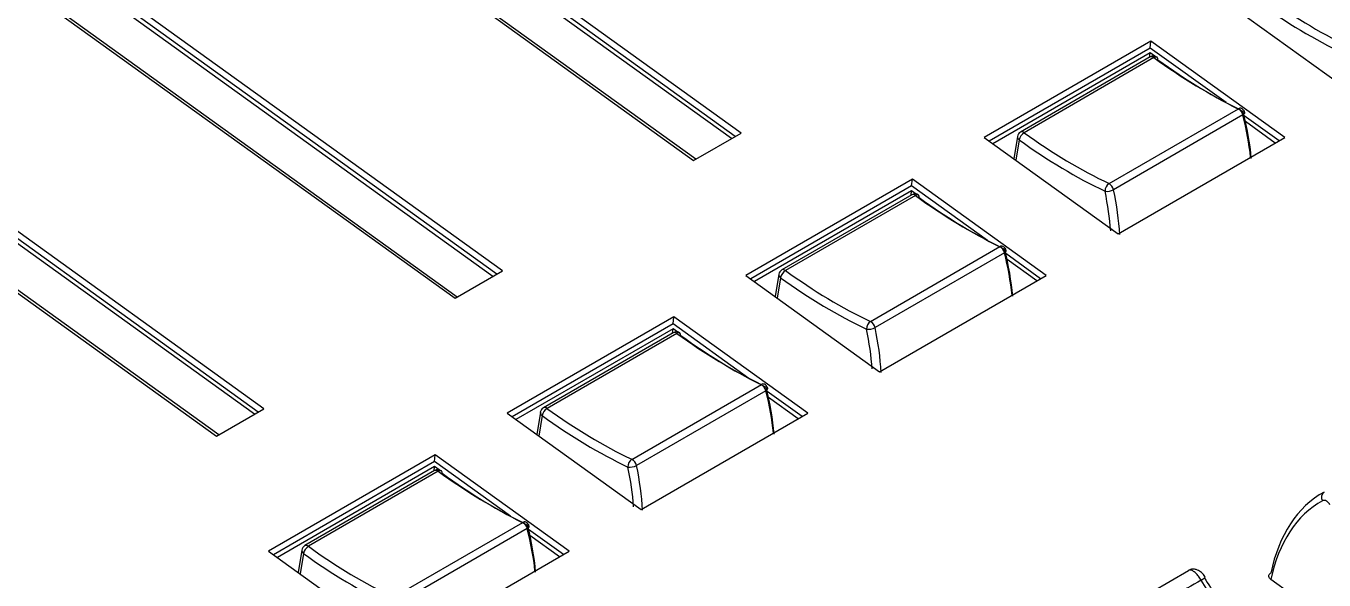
# Model space of a CAD drawing. Header units: inches. Extents: x 1.2 to 43.4, y 1.7 to 28.6.
# Drawn here: x 5.441 to 8.092, y 13.432 to 14.562 of the extents above; entities that cross this region are included whole.
import ezdxf

# ---------------------------------------------------------------- set-up
doc = ezdxf.new("R2010")
doc.units = ezdxf.units.IN
doc.header["$MEASUREMENT"] = 0

msp = doc.modelspace()

# ---------------------------------------------------------------- linework, layer by layer
for p, q in [((6.8897, 14.3372), (5.8147, 15.1103)), ((6.9014, 14.344), (5.8253, 15.1177)), ((6.8819, 14.3327), (5.8078, 15.1051)), ((5.7364, 15.0562), (6.8046, 14.2881)), ((6.809, 14.2907), (5.7422, 15.0578)), ((6.3948, 14.0515), (5.3207, 14.8239)), ((6.4026, 14.056), (5.3275, 14.8291)), ((6.4142, 14.0628), (5.3382, 14.8365)), ((5.2493, 14.775), (6.3175, 14.0069)), ((6.3219, 14.0095), (5.2551, 14.7766)), ((7.8852, 14.6161), (8.1586, 14.4195)), ((5.9271, 13.7816), (4.8511, 14.5553)), ((5.9077, 13.7703), (4.8336, 14.5427)), ((5.9155, 13.7748), (4.8404, 14.5479)), ((7.7385, 14.5314), (7.3981, 14.3349)), ((7.7369, 14.5174), (7.7385, 14.5314)), ((8.0118, 14.3348), (7.7385, 14.5314)), ((7.7369, 14.5174), (7.4082, 14.3277)), ((7.7368, 14.5073), (7.4159, 14.3221)), ((7.7371, 14.4991), (7.472, 14.3461)), ((7.7358, 14.4984), (7.7368, 14.5073)), ((7.7463, 14.5005), (7.7368, 14.5073)), ((7.8918, 14.406), (7.7369, 14.5174)), ((4.7622, 14.4938), (5.8304, 13.7257)), ((5.8348, 13.7283), (4.7679, 14.4954)), ((7.7446, 14.4978), (7.4794, 14.3447)), ((7.6529, 14.2409), (7.9171, 14.3935)), ((7.9264, 14.3808), (7.6622, 14.2283)), ((8.0002, 14.3281), (7.929, 14.3793)), ((7.9924, 14.3236), (7.9318, 14.3672)), ((6.8046, 14.2881), (6.9014, 14.344)), ((7.3981, 14.3349), (7.6715, 14.1383)), ((7.4658, 14.3371), (7.4584, 14.2915)), ((7.4694, 14.3302), (7.4626, 14.2885)), ((7.6715, 14.1383), (8.0118, 14.3348)), ((7.2514, 14.2502), (6.911, 14.0537)), ((7.2498, 14.2362), (6.9211, 14.0464)), ((7.2498, 14.2362), (7.2514, 14.2502)), ((7.4047, 14.1248), (7.2498, 14.2362)), ((7.5247, 14.0536), (7.2514, 14.2502)), ((7.2497, 14.2261), (6.9288, 14.0409)), ((7.25, 14.2179), (6.9849, 14.0649)), ((7.2575, 14.2166), (6.9923, 14.0635)), ((7.2487, 14.2172), (7.2497, 14.2261)), ((7.2592, 14.2193), (7.2497, 14.2261)), ((7.1658, 13.9597), (7.43, 14.1123)), ((7.4393, 14.0996), (7.1751, 13.9471)), ((7.513, 14.0469), (7.4419, 14.0981)), ((7.5052, 14.0424), (7.4446, 14.086)), ((6.3175, 14.0069), (6.4142, 14.0628)), ((6.911, 14.0537), (7.1844, 13.8571)), ((6.9787, 14.0559), (6.9713, 14.0103)), ((6.9823, 14.049), (6.9755, 14.0073)), ((7.1844, 13.8571), (7.5247, 14.0536)), ((6.7642, 13.969), (6.4239, 13.7725)), ((6.7627, 13.955), (6.7642, 13.969)), ((7.0376, 13.7724), (6.7642, 13.969)), ((6.7627, 13.955), (6.434, 13.7652)), ((6.7626, 13.9449), (6.4417, 13.7597)), ((6.7616, 13.936), (6.7626, 13.9449)), ((6.7721, 13.9381), (6.7626, 13.9449)), ((6.9175, 13.8436), (6.7627, 13.955)), ((6.7629, 13.9367), (6.4978, 13.7837)), ((6.7704, 13.9354), (6.5052, 13.7823)), ((6.6786, 13.6785), (6.9429, 13.8311)), ((6.9522, 13.8184), (6.688, 13.6659)), ((7.0259, 13.7657), (6.9548, 13.8168)), ((7.0181, 13.7612), (6.9575, 13.8047)), ((5.8304, 13.7257), (5.9271, 13.7816)), ((6.4239, 13.7725), (6.6972, 13.5759)), ((6.4916, 13.7747), (6.4842, 13.7291)), ((6.4952, 13.7678), (6.4884, 13.7261)), ((6.6972, 13.5759), (7.0376, 13.7724)), ((6.2771, 13.6878), (5.9368, 13.4913)), ((6.2755, 13.6738), (6.2771, 13.6878)), ((6.5505, 13.4912), (6.2771, 13.6878)), ((6.2755, 13.6738), (5.9469, 13.484)), ((6.2755, 13.6637), (5.9546, 13.4785)), ((6.2758, 13.6555), (6.0107, 13.5025)), ((6.2832, 13.6542), (6.0181, 13.5011)), ((6.2745, 13.6548), (6.2755, 13.6637)), ((6.4304, 13.5624), (6.2755, 13.6738)), ((6.285, 13.6569), (6.2755, 13.6637)), ((6.1915, 13.3973), (6.4557, 13.5499)), ((6.465, 13.5372), (6.2008, 13.3847)), ((6.5388, 13.4845), (6.4677, 13.5356)), ((6.531, 13.48), (6.4704, 13.5235)), ((6.0045, 13.4935), (5.9971, 13.4479)), ((5.9368, 13.4913), (6.2101, 13.2947)), ((6.0081, 13.4866), (6.0013, 13.4449)), ((6.2101, 13.2947), (6.5505, 13.4912)), ((7.7026, 13.3866), (7.8151, 13.452)), ((8.2274, 13.258), (7.9831, 13.4336))]:
    msp.add_line(p, q)
at = {"flags": 128}
for points in [[(7.9264, 14.3808), (7.9279, 14.3819), (7.9291, 14.3831), (7.9299, 14.3842), (7.9302, 14.3852), (7.9301, 14.3858)], [(7.4393, 14.0996), (7.4408, 14.1007), (7.442, 14.1019), (7.4428, 14.103), (7.443, 14.104), (7.443, 14.1046)], [(6.9522, 13.8184), (6.9537, 13.8195), (6.9549, 13.8206), (6.9556, 13.8218), (6.9559, 13.8228), (6.9559, 13.8234)], [(6.465, 13.5372), (6.4666, 13.5383), (6.4678, 13.5394), (6.4685, 13.5406), (6.4688, 13.5416), (6.4688, 13.5422)]]:
    msp.add_lwpolyline(points, dxfattribs=at)
for centre, radius, start, end in [((7.7435, 14.4882), 0.0127, 54.1186, 119.9973), ((7.7398, 14.4926), 0.00709, 47.3605, 111.9916), ((7.7482, 14.4934), 0.00566, 61.9457, 129.8662), ((7.7475, 14.4947), 0.00505, 347.6584, 48.0212), ((7.9208, 14.3879), 0.0067, 67.7933, 124.0739), ((7.9075, 14.3767), 0.0193, 12.475, 60.301), ((7.9178, 14.3827), 0.0127, 14.1861, 64.0927), ((7.4783, 14.3351), 0.0127, 119.9973, 170.7801), ((7.4911, 14.3259), 0.0221, 121.8264, 168.8231), ((7.4746, 14.3395), 0.00709, 47.3605, 111.9916), ((7.4733, 14.3366), 0.00754, 176.063, 238.4447), ((7.663, 14.2257), 0.0183, 123.576, 181.2939), ((7.6433, 14.2241), 0.0193, 12.475, 60.301), ((7.2563, 14.207), 0.0127, 54.1186, 119.9973), ((7.2527, 14.2114), 0.00709, 47.3605, 111.9916), ((7.2611, 14.2122), 0.00566, 61.9457, 129.8662), ((7.2604, 14.2135), 0.00505, 347.6505, 48.0291), ((7.6487, 14.2541), 0.029, 262.0244, 297.5866), ((7.4337, 14.1067), 0.00669, 67.7925, 124.0747), ((7.4204, 14.0955), 0.0193, 12.475, 60.301), ((7.4307, 14.1015), 0.0127, 14.1861, 64.0927), ((6.9912, 14.0539), 0.0127, 119.9973, 170.7801), ((6.9862, 14.0554), 0.00754, 176.0668, 238.4408), ((7.004, 14.0447), 0.0221, 121.8272, 168.8223), ((6.9875, 14.0583), 0.00709, 47.3605, 111.9916), ((7.1759, 13.9445), 0.0183, 123.576, 181.2939), ((7.1616, 13.9728), 0.029, 262.0247, 297.5864), ((7.1562, 13.9429), 0.0193, 12.475, 60.301), ((6.7692, 13.9258), 0.0127, 54.1186, 119.9973), ((6.7656, 13.9302), 0.00709, 47.3605, 111.9916), ((6.774, 13.931), 0.00566, 61.9448, 129.8672), ((6.7733, 13.9323), 0.00505, 347.6463, 48.0333), ((6.9466, 13.8255), 0.0067, 67.7957, 124.0716), ((6.9333, 13.8143), 0.0193, 12.475, 60.301), ((6.9436, 13.8203), 0.0127, 14.1861, 64.0927), ((6.5041, 13.7727), 0.0127, 119.9973, 170.7801), ((6.5004, 13.7771), 0.00709, 47.3605, 111.9916), ((6.4991, 13.7742), 0.00754, 176.0598, 238.4478), ((6.5169, 13.7635), 0.0221, 121.8268, 168.8233), ((6.6888, 13.6633), 0.0183, 123.5765, 181.2934), ((6.6691, 13.6617), 0.0193, 12.475, 60.301), ((6.2821, 13.6446), 0.0127, 54.1186, 119.9973), ((6.2784, 13.649), 0.00709, 47.3605, 111.9916), ((6.2869, 13.6498), 0.00566, 61.9542, 129.8578), ((6.2862, 13.6511), 0.00505, 347.6515, 48.0233), ((6.6745, 13.6916), 0.029, 262.0247, 297.5864), ((8.0998, 13.6014), 0.0131, 127.1653, 213.8898), ((6.4595, 13.5443), 0.0067, 67.7957, 124.0716), ((6.4462, 13.5331), 0.0193, 12.475, 60.301), ((6.4565, 13.5391), 0.0127, 14.1861, 64.0927), ((6.017, 13.4915), 0.0127, 119.9973, 170.7801), ((6.012, 13.493), 0.00754, 176.0561, 238.4483), ((6.0298, 13.4823), 0.0221, 121.8265, 168.823), ((6.0133, 13.4959), 0.00709, 47.3605, 111.9916), ((7.8213, 13.4704), 0.0428, 297.3183, 310.9878)]:
    msp.add_arc(centre, radius, start, end)
for centre, major_axis, ratio, start_param, end_param in [((8.0832, 15.5193), (-0.5691, 1.0338), 0.594069, 2.242405, 2.452404), ((8.0921, 15.5242), (-0.5627, 1.0228), 0.594248, 2.242544, 2.452543), ((7.8264, 15.3709), (-0.6031, 0.9995), 0.560208, 2.219453, 2.429452), ((7.8354, 15.3763), (-0.6095, 1.0105), 0.560393, 2.219562, 2.429561), ((7.5887, 14.4586), (-0.2607, 0.4328), 0.560822, 4.019259, 4.215556), ((7.5977, 14.464), (-0.2544, 0.4218), 0.560393, 3.990416, 4.215301), ((7.605, 15.243), (-0.5627, 1.0228), 0.594248, 2.242544, 2.452543), ((7.5961, 15.2381), (-0.5691, 1.0338), 0.594069, 2.242405, 2.452404), ((7.3393, 15.0896), (-0.6031, 0.9995), 0.560208, 2.219453, 2.429452), ((7.3483, 15.0951), (-0.6095, 1.0105), 0.560393, 2.219562, 2.429561), ((7.3082, 14.2968), (-0.2375, 0.4315), 0.594069, 4.053627, 4.238144), ((7.3171, 14.3017), (-0.2439, 0.4425), 0.593655, 4.034854, 4.237824), ((7.1106, 14.1828), (-0.2544, 0.4218), 0.560393, 3.990416, 4.215301), ((7.1016, 14.1774), (-0.2607, 0.4328), 0.560822, 4.019259, 4.215556), ((7.1089, 14.9569), (-0.5691, 1.0338), 0.594069, 2.242405, 2.452404), ((7.1179, 14.9618), (-0.5627, 1.0228), 0.594248, 2.242544, 2.452543), ((6.821, 14.0156), (-0.2375, 0.4315), 0.594069, 4.053627, 4.238144), ((6.83, 14.0205), (-0.2439, 0.4425), 0.593655, 4.034854, 4.237824), ((6.8522, 14.8084), (-0.6031, 0.9995), 0.560208, 2.219453, 2.429452), ((6.8612, 14.8139), (-0.6095, 1.0105), 0.560393, 2.219562, 2.429561), ((6.6145, 13.8962), (-0.2607, 0.4328), 0.560822, 4.019259, 4.215556), ((6.6235, 13.9016), (-0.2544, 0.4218), 0.560393, 3.990416, 4.215301), ((6.6218, 14.6757), (-0.5691, 1.0338), 0.594069, 2.242405, 2.452404), ((6.6307, 14.6806), (-0.5627, 1.0228), 0.594248, 2.242544, 2.452543), ((6.3651, 14.5272), (-0.6031, 0.9995), 0.560208, 2.219453, 2.429452), ((6.3339, 13.7344), (-0.2375, 0.4315), 0.594069, 4.053627, 4.238144), ((6.3429, 13.7393), (-0.2439, 0.4425), 0.593655, 4.034854, 4.237824), ((6.3741, 14.5327), (-0.6095, 1.0105), 0.560393, 2.219562, 2.429561), ((8.3238, 13.1794), (-0.2278, 0.4346), 0.609477, 0.015514, 0.635757), ((8.3137, 13.1742), (-0.2206, 0.4222), 0.610422, 0.01635, 0.636592), ((6.1274, 13.615), (-0.2607, 0.4328), 0.560822, 4.019259, 4.215556), ((6.1364, 13.6204), (-0.2544, 0.4218), 0.560393, 3.990416, 4.215301), ((6.1436, 14.3994), (-0.5627, 1.0228), 0.594248, 2.242544, 2.452543), ((6.1347, 14.3945), (-0.5691, 1.0338), 0.594069, 2.242405, 2.452404)]:
    msp.add_ellipse(centre, major_axis=major_axis, ratio=ratio, start_param=start_param, end_param=end_param)
for points, knots in [([(8.104, 13.5855), (8.1031, 13.5868), (8.1015, 13.5895), (8.0983, 13.5926), (8.0948, 13.5946), (8.0915, 13.5951), (8.0897, 13.5944), (8.0889, 13.5941)], [0, 0, 0, 0, 0.200877, 0.401617, 0.606568, 0.819277, 1, 1, 1, 1]), ([(7.841, 13.4324), (7.8393, 13.4351), (7.8359, 13.4404), (7.8299, 13.4469), (7.824, 13.4513), (7.8187, 13.4532), (7.8162, 13.4524), (7.8151, 13.452)], [0, 0, 0, 0, 0.203816, 0.406008, 0.610545, 0.821318, 1, 1, 1, 1]), ([(7.8492, 13.438), (7.8486, 13.4392), (7.8462, 13.4435), (7.84, 13.4494), (7.8317, 13.454), (7.8234, 13.4548), (7.8177, 13.4539), (7.8155, 13.4521), (7.8152, 13.4519)], [0, 0, 0, 0, 0.0934179, 0.3449778, 0.5910351, 0.7910711, 0.9758011, 1, 1, 1, 1]), ([(7.9831, 13.4336), (7.9821, 13.4345), (7.9801, 13.4362), (7.9788, 13.4394), (7.9791, 13.4425), (7.9807, 13.445), (7.9825, 13.4462), (7.9832, 13.4467)], [0, 0, 0, 0, 0.214828, 0.429689, 0.644212, 0.858603, 1, 1, 1, 1]), ([(7.841, 13.4324), (7.803, 13.4103), (7.7555, 13.3826), (7.6877, 13.3436), (7.6591, 13.3273), (7.6372, 13.3148)], [0, 0, 0, 0, 0.481828, 0.603062, 1, 1, 1, 1]), ([(7.9853, 13.2485), (7.9738, 13.26), (7.9434, 13.2901), (7.8929, 13.3505), (7.8594, 13.4034), (7.841, 13.4324)], [0, 0, 0, 0, 0.215853, 0.569407, 1, 1, 1, 1]), ([(7.8472, 13.4373), (7.864, 13.4106), (7.8983, 13.3562), (7.9477, 13.2961), (7.979, 13.265), (7.9884, 13.2557)], [0, 0, 0, 0, 0.402745, 0.820825, 1, 1, 1, 1])]:
    msp.add_open_spline(points, degree=3, knots=knots)

doc.saveas('drawing.dxf')
